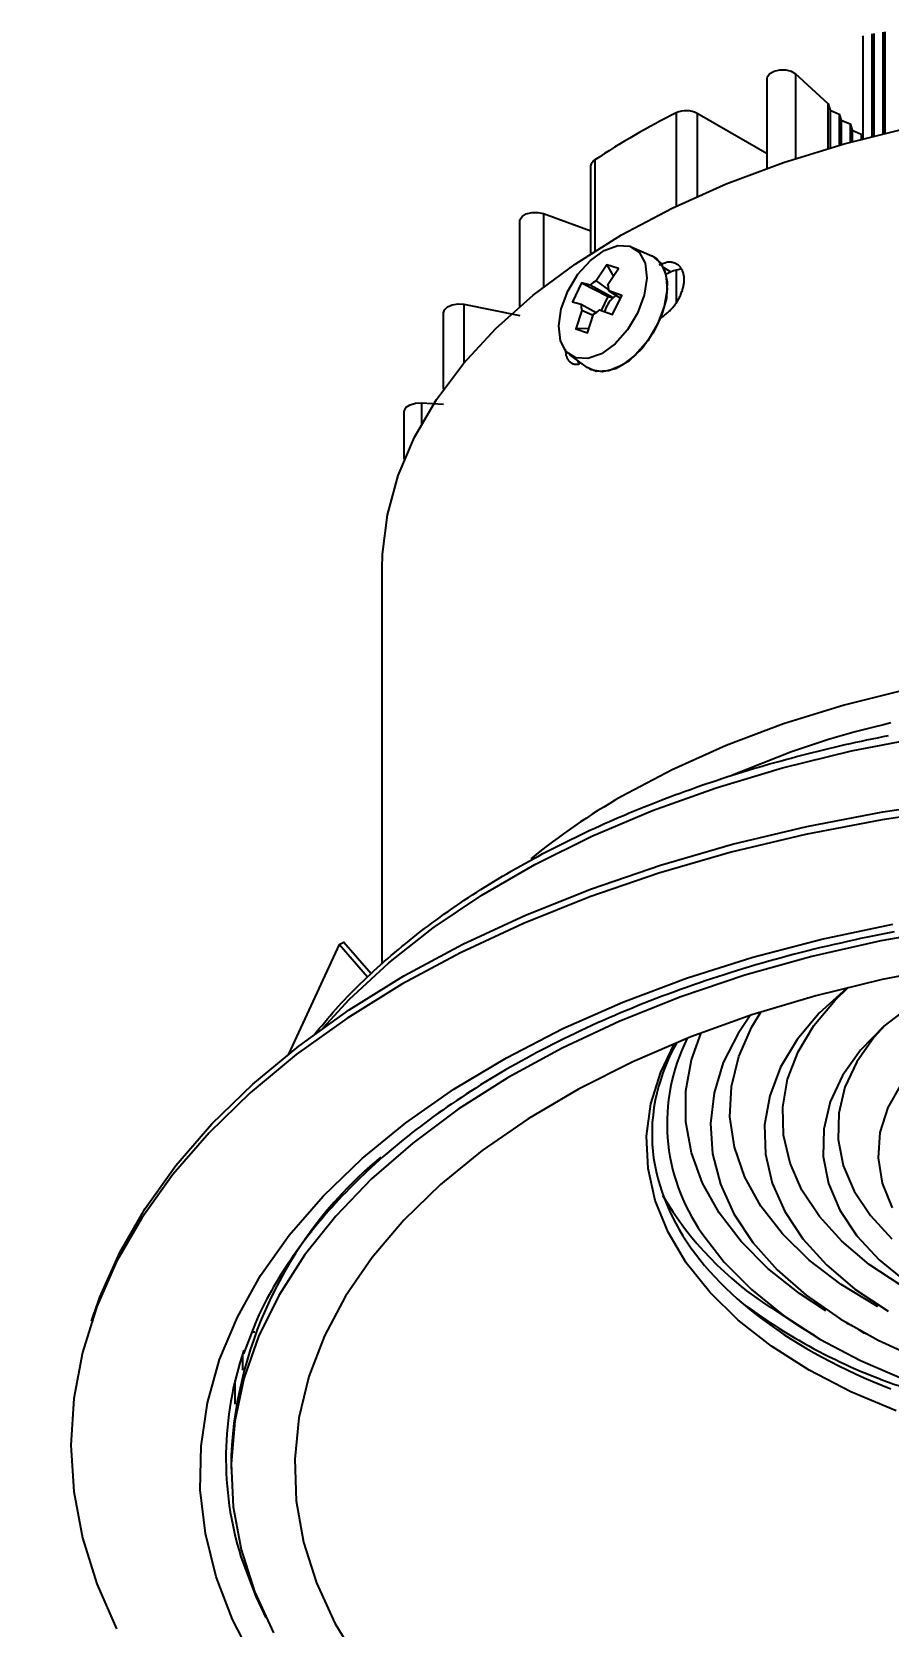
# Model space of a CAD drawing. Header units: millimetres. Extents: x 14 to 828, y 15 to 581.
# Drawn here: x 747.46 to 754.41, y 504.53 to 517.47 of the extents above; entities that cross this region are included whole.
import ezdxf

# ---------------------------------------------------------------- set-up
doc = ezdxf.new("R2010")
doc.units = ezdxf.units.MM
doc.header["$LTSCALE"] = 0.2
doc.layers.get('Defpoints').update_dxf_attribs({"color": 5})
doc.layers.add('1_シンボル', color=2, linetype='Continuous')
doc.layers.add('1_寸法', color=7, linetype='Continuous')
doc.styles.add('Dim', font='simplex.shx', dxfattribs={"width": 0.8, "bigfont": 'extfont2.shx'})
doc.dimstyles.new('1-1', dxfattribs={"dimtxt": 3, "dimasz": 0.75, "dimexe": 0, "dimexo": 1, "dimgap": 0.5, "dimtad": 1, "dimdec": 0, "dimtxsty": 'Dim', "dimblk": 'DOT', "dimcen": 2.5, "dimadec": 0, "dimazin": 0, "dimtfac": 1, "dimtdec": 0, "dimtix": 1, "dimtmove": 2, "dimatfit": 3, "dimldrblk": '引出', "dimfxl": 1, "dimlwd": -1, "dimlwe": -1, "dimarcsym": 0})

# ---------------------------------------------------------------- blocks, each defined once
blk = doc.blocks.new('_Dot')
at = {"color": 0, "linetype": 'ByBlock', "lineweight": -2}
blk.add_line((-0.5, 0), (-1, 0), dxfattribs=at)
at = {"color": 0, "linetype": 'ByBlock', "const_width": 0.5}
blk.add_lwpolyline([(-0.25, 0, 1), (0.25, 0, 1)], format="xyb", close=True, dxfattribs=at)
blk = doc.blocks.new('*D16')
at = {"layer": '1_寸法', "color": 0, "transparency": 16777216}
for p, q in [((766.096, 505.184), (766.096, 486.075)), ((747.833, 504.43), (747.833, 486.075)), ((748.583, 486.075), (765.346, 486.075))]:
    blk.add_line(p, q, dxfattribs=at)
at = {"layer": 'Defpoints', "color": 0, "transparency": 16777216}
for p in [(766.096, 506.184), (747.833, 505.43), (766.096, 486.075)]:
    blk.add_point(p, dxfattribs=at)
at = {"layer": '1_寸法', "color": 0, "transparency": 16777216, "xscale": 0.75, "yscale": 0.75, "zscale": 0.75, "rotation": 180}
blk.add_blockref('_Dot', (747.833, 486.075), dxfattribs=at)
at = {"layer": '1_寸法', "color": 0, "transparency": 16777216, "xscale": 0.75, "yscale": 0.75, "zscale": 0.75}
blk.add_blockref('_Dot', (766.096, 486.075), dxfattribs=at)
at = {"layer": '1_寸法', "color": 0, "transparency": 16777216, "insert": (756.965, 488.075), "char_height": 3, "attachment_point": 5, "style": 'Dim'}
blk.add_mtext('%%C85', dxfattribs=at)
blk = doc.blocks.new('引出')
at = {"color": 0, "linetype": 'ByBlock', "lineweight": -2}
for p, q in [((-3.864, 1.035), (0, 0)), ((0, 0), (-1, 0))]:
    blk.add_line(p, q, dxfattribs=at)

msp = doc.modelspace()

# ---------------------------------------------------------------- linework, layer by layer
at = {"layer": '1_シンボル', "color": 7}
for points in [[(754.204, 517.439), (754.204, 516.603)], [(754.276, 517.453), (754.276, 516.622)], [(754.292, 517.456), (754.292, 516.626)], [(754.365, 517.467), (754.365, 516.644)], [(754.381, 517.47), (754.381, 516.648)], [(753.425, 516.362), (753.425, 517.091), (753.428, 517.107), (753.448, 517.133), (753.483, 517.152), (753.529, 517.162), (753.577, 517.161), (753.622, 517.15), (753.656, 517.129), (753.656, 516.442)], [(753.922, 516.525), (753.922, 516.885), (753.656, 517.129)], [(753.922, 516.885), (753.938, 516.834), (754.01, 516.803), (754.026, 516.752), (754.099, 516.722), (754.099, 516.575)], [(753.938, 516.834), (753.938, 516.529)], [(752.858, 516.808), (752.858, 516.133)], [(754.01, 516.803), (754.01, 516.55)], [(754.026, 516.752), (754.026, 516.555)], [(754.099, 516.722), (754.115, 516.671), (754.188, 516.64), (754.188, 516.599)], [(750.3, 509.902), (750.3, 513.11), (750.303, 513.23), (750.344, 513.55), (750.431, 513.868), (750.563, 514.179), (750.741, 514.484), (750.962, 514.778), (751.225, 515.061), (751.528, 515.331), (751.868, 515.585), (752.245, 515.821), (752.654, 516.038), (753.094, 516.235), (753.56, 516.41), (754.051, 516.562), (754.561, 516.689)], [(754.115, 516.671), (754.115, 516.579)], [(754.188, 516.64), (754.204, 516.59)], [(751.419, 515.239), (751.419, 515.933), (751.42, 515.945), (751.438, 515.971), (751.471, 515.992), (751.516, 516.003), (751.564, 516.004), (751.61, 515.994), (751.61, 515.396)], [(751.61, 515.994), (751.996, 515.854)], [(752.329, 515.723), (752.49, 515.652), (752.492, 515.651), (752.563, 515.593), (752.604, 515.499), (752.614, 515.377), (752.591, 515.239), (752.537, 515.096), (752.457, 514.961), (752.358, 514.847), (752.249, 514.763), (752.14, 514.717), (752.039, 514.713), (751.966, 514.744), (751.824, 514.848)], [(752.506, 515.643), (752.507, 515.643), (752.532, 515.626), (752.589, 515.549), (752.615, 515.44), (752.608, 515.308), (752.569, 515.166), (752.501, 515.026), (752.411, 514.9), (752.306, 514.8), (752.195, 514.734), (752.089, 514.709), (751.997, 514.726), (751.983, 514.733), (751.981, 514.734)], [(752.124, 515.579), (752.178, 515.485)], [(752.549, 515.142), (752.57, 515.154), (752.577, 515.158), (752.584, 515.163), (752.59, 515.167), (752.597, 515.172), (752.604, 515.177), (752.61, 515.183), (752.617, 515.189), (752.623, 515.194), (752.629, 515.2), (752.636, 515.206), (752.642, 515.213), (752.648, 515.219), (752.654, 515.226), (752.66, 515.233), (752.665, 515.239), (752.671, 515.246), (752.676, 515.254), (752.682, 515.261), (752.687, 515.268), (752.692, 515.276), (752.697, 515.283), (752.701, 515.291), (752.706, 515.299), (752.71, 515.306), (752.714, 515.314), (752.718, 515.322), (752.722, 515.33), (752.726, 515.338), (752.729, 515.346), (752.732, 515.354), (752.735, 515.362), (752.738, 515.37), (752.74, 515.378), (752.743, 515.386), (752.745, 515.394), (752.747, 515.402), (752.748, 515.41), (752.75, 515.418), (752.751, 515.425), (752.752, 515.433), (752.752, 515.441), (752.753, 515.448), (752.753, 515.456), (752.753, 515.463), (752.753, 515.47), (752.752, 515.477), (752.752, 515.484), (752.751, 515.491), (752.75, 515.498), (752.748, 515.504), (752.747, 515.511), (752.745, 515.517), (752.743, 515.523), (752.74, 515.529), (752.738, 515.534), (752.735, 515.54), (752.732, 515.545), (752.729, 515.55), (752.725, 515.555), (752.722, 515.56), (752.718, 515.564), (752.714, 515.568), (752.71, 515.572), (752.706, 515.576), (752.701, 515.579), (752.696, 515.582), (752.691, 515.585), (752.686, 515.588), (752.681, 515.59), (752.676, 515.592), (752.67, 515.594), (752.665, 515.596), (752.659, 515.597), (752.653, 515.598), (752.647, 515.599), (752.641, 515.6), (752.635, 515.6), (752.629, 515.6), (752.622, 515.599), (752.616, 515.599), (752.549, 515.577)], [(752.608, 515.505), (752.643, 515.523), (752.585, 515.557)], [(752.643, 515.523), (752.665, 515.532), (752.729, 515.545)], [(751.92, 515.431), (752.137, 515.322), (752.175, 515.31), (751.99, 515.414), (751.92, 515.431), (751.846, 515.278), (751.916, 515.26), (752.037, 515.192)], [(752.688, 515.537), (752.688, 515.27)], [(752.082, 515.207), (752.137, 515.322)], [(750.799, 514.568), (750.799, 515.19), (750.806, 515.214), (750.831, 515.238), (750.87, 515.255), (750.917, 515.262), (750.965, 515.258), (750.965, 514.783)], [(750.965, 515.258), (751.419, 515.167)], [(751.98, 515.062), (751.872, 515.058)], [(751.788, 514.893), (751.791, 514.857), (751.792, 514.851), (751.793, 514.845), (751.795, 514.839), (751.797, 514.833), (751.799, 514.828), (751.801, 514.823), (751.804, 514.818), (751.806, 514.813), (751.809, 514.809), (751.812, 514.805), (751.815, 514.801), (751.819, 514.797), (751.822, 514.794), (751.826, 514.791), (751.83, 514.788), (751.834, 514.785), (751.838, 514.783), (751.842, 514.78), (751.846, 514.778), (751.851, 514.776), (751.855, 514.775), (751.86, 514.773), (751.864, 514.772), (751.869, 514.771), (751.874, 514.771), (751.88, 514.771), (751.885, 514.771), (751.89, 514.772), (751.896, 514.773), (751.901, 514.775), (751.909, 514.779)], [(751.886, 514.803), (751.897, 514.776)], [(750.481, 514.001), (750.481, 514.387), (750.482, 514.395), (750.497, 514.422), (750.529, 514.443), (750.572, 514.456), (750.62, 514.459), (750.62, 514.287)], [(750.62, 514.459), (750.799, 514.447)], [(754.43, 511.86), (754.37, 511.845), (754.293, 511.826), (754.216, 511.806), (754.14, 511.786), (754.065, 511.765), (753.99, 511.743), (753.915, 511.721), (753.842, 511.698), (753.769, 511.674), (753.696, 511.65), (753.625, 511.625), (753.144, 511.435)], [(749.747, 509.325), (749.769, 509.352), (749.791, 509.378), (749.813, 509.404), (749.835, 509.43), (749.857, 509.456), (749.88, 509.482), (749.902, 509.508), (749.925, 509.534), (749.948, 509.56), (749.972, 509.586), (749.996, 509.612), (750.021, 509.639), (750.047, 509.665), (750.073, 509.691), (750.099, 509.717), (750.125, 509.743), (750.152, 509.769), (750.179, 509.795), (750.206, 509.82), (750.234, 509.846), (750.261, 509.871), (750.289, 509.896), (750.317, 509.921), (750.346, 509.946), (750.375, 509.971), (750.404, 509.996), (750.433, 510.02), (750.462, 510.045), (750.492, 510.069), (750.522, 510.093), (750.552, 510.117), (750.583, 510.141), (750.613, 510.165), (750.644, 510.189), (750.676, 510.213), (750.707, 510.236), (750.739, 510.259), (750.771, 510.283), (750.803, 510.306), (750.836, 510.329), (750.868, 510.351), (750.901, 510.374), (750.934, 510.397), (750.968, 510.419), (751.001, 510.441), (751.035, 510.463), (751.069, 510.485), (751.103, 510.507), (751.138, 510.529), (751.173, 510.55), (751.208, 510.572), (751.243, 510.593), (751.278, 510.614), (751.314, 510.635), (751.349, 510.656), (751.385, 510.677), (751.422, 510.697), (751.458, 510.718), (751.495, 510.738), (751.532, 510.758), (751.569, 510.778), (751.606, 510.798), (751.643, 510.818), (751.681, 510.837), (751.719, 510.856), (751.757, 510.876), (751.795, 510.895), (751.833, 510.914), (751.872, 510.932), (751.911, 510.951), (751.949, 510.97), (751.988, 510.988), (752.028, 511.006), (752.067, 511.024), (752.106, 511.042), (752.146, 511.059), (752.186, 511.077), (752.226, 511.094), (752.267, 511.111), (752.307, 511.129), (752.348, 511.145), (752.388, 511.162), (752.429, 511.179), (752.47, 511.195), (752.511, 511.211), (752.552, 511.227), (752.594, 511.243), (752.635, 511.259), (752.677, 511.275), (752.719, 511.29), (752.761, 511.305), (752.803, 511.32), (752.845, 511.335), (752.887, 511.35), (752.929, 511.364), (752.972, 511.379), (753.014, 511.393), (753.057, 511.407), (753.1, 511.421), (753.143, 511.435), (753.186, 511.448), (753.229, 511.461), (753.272, 511.475), (753.315, 511.488), (753.358, 511.5), (753.402, 511.513), (753.445, 511.526), (753.489, 511.538), (753.533, 511.55), (753.577, 511.562), (753.62, 511.574), (753.664, 511.586), (753.707, 511.597), (753.751, 511.608), (753.795, 511.62), (753.839, 511.63), (753.883, 511.641), (753.927, 511.652), (753.972, 511.662), (754.016, 511.673), (754.06, 511.683), (754.103, 511.693), (754.147, 511.702), (754.191, 511.712), (754.235, 511.721), (754.279, 511.73), (754.323, 511.739), (754.368, 511.748), (754.412, 511.757)], [(749.823, 509.384), (750.034, 509.613), (750.355, 509.911), (750.714, 510.195), (751.111, 510.462), (751.541, 510.71), (752.003, 510.939), (752.495, 511.147), (753.012, 511.332), (753.552, 511.494), (754.112, 511.632), (754.689, 511.744)], [(754.993, 511.166), (754.359, 511.072), (753.738, 510.953), (753.133, 510.809), (752.548, 510.64), (751.986, 510.447), (751.448, 510.231), (750.938, 509.994), (750.46, 509.737), (750.014, 509.46), (749.603, 509.166), (749.23, 508.856), (748.896, 508.531), (748.603, 508.193), (748.353, 507.844), (748.146, 507.486), (747.984, 507.12), (747.868, 506.748), (747.798, 506.373), (747.775, 505.995), (747.798, 505.618), (747.868, 505.242), (747.984, 504.87), (748.146, 504.504)], [(747.968, 507.079), (748.01, 507.196), (748.171, 507.561), (748.377, 507.918), (748.627, 508.266), (748.919, 508.603), (749.252, 508.927), (749.624, 509.236), (750.033, 509.529), (750.478, 509.805), (750.956, 510.062), (751.464, 510.298), (752, 510.513), (752.561, 510.705), (753.144, 510.874), (753.747, 511.018), (754.366, 511.137), (754.998, 511.23)], [(749.263, 504.24), (749.086, 504.58), (748.953, 504.926), (748.866, 505.278), (748.825, 505.632), (748.831, 505.986), (748.883, 506.34), (748.982, 506.69), (749.126, 507.035), (749.315, 507.372), (749.547, 507.701), (749.822, 508.018), (750.138, 508.322), (750.492, 508.612), (750.884, 508.886), (751.31, 509.141), (751.768, 509.377), (752.256, 509.593), (752.771, 509.786), (753.31, 509.957), (753.87, 510.103), (754.447, 510.225)], [(754.926, 510.191), (754.35, 510.09), (753.789, 509.962), (753.246, 509.811), (752.726, 509.636), (752.23, 509.438), (751.761, 509.219), (751.323, 508.98), (750.918, 508.723), (750.549, 508.448), (750.216, 508.158), (749.924, 507.854), (749.672, 507.538), (749.463, 507.211), (749.298, 506.877), (749.178, 506.536), (749.104, 506.191), (749.075, 505.843), (749.093, 505.495), (749.156, 505.149), (749.266, 504.807), (749.42, 504.471)], [(754.458, 510.163), (754.403, 510.152), (754.348, 510.141), (754.294, 510.13), (754.24, 510.119), (754.185, 510.108), (754.131, 510.096), (754.078, 510.084), (754.024, 510.072), (753.97, 510.06), (753.916, 510.048), (753.863, 510.035), (753.809, 510.022), (753.756, 510.008), (753.702, 509.995), (753.649, 509.981), (753.596, 509.967), (753.544, 509.953), (753.491, 509.938), (753.439, 509.924), (753.386, 509.909), (753.334, 509.894), (753.282, 509.878), (753.23, 509.863), (753.178, 509.847), (753.127, 509.831), (753.076, 509.815), (753.025, 509.798), (752.974, 509.781), (752.923, 509.764), (752.873, 509.747), (752.822, 509.73), (752.772, 509.712), (752.722, 509.694), (752.673, 509.676), (752.624, 509.658), (752.574, 509.64), (752.525, 509.621), (752.477, 509.602), (752.428, 509.583), (752.38, 509.564), (752.332, 509.544), (752.284, 509.525), (752.237, 509.505), (752.19, 509.485), (752.143, 509.464), (752.096, 509.444), (752.05, 509.423), (752.003, 509.402), (751.957, 509.381), (751.912, 509.36), (751.867, 509.338), (751.821, 509.317), (751.777, 509.295), (751.732, 509.273), (751.688, 509.251), (751.644, 509.228), (751.6, 509.205), (751.557, 509.183), (751.514, 509.16), (751.471, 509.136), (751.429, 509.113), (751.387, 509.09), (751.345, 509.066), (751.303, 509.042), (751.262, 509.018), (751.221, 508.994), (751.181, 508.969), (751.14, 508.945), (751.1, 508.92), (751.061, 508.895), (751.022, 508.87), (750.983, 508.845), (750.944, 508.819), (750.906, 508.794), (750.868, 508.768), (750.83, 508.742), (750.793, 508.716), (750.756, 508.69), (750.719, 508.664), (750.683, 508.637), (750.647, 508.61), (750.612, 508.584), (750.576, 508.557), (750.542, 508.53), (750.507, 508.502), (750.473, 508.475), (750.439, 508.447), (750.406, 508.42), (750.373, 508.392), (750.34, 508.364), (750.308, 508.336), (750.276, 508.308), (750.244, 508.279), (750.213, 508.251), (750.182, 508.222), (750.152, 508.194), (750.122, 508.165), (750.092, 508.136), (750.063, 508.107), (750.034, 508.077), (750.005, 508.048), (749.977, 508.019), (749.949, 507.989), (749.922, 507.959), (749.895, 507.929), (749.868, 507.9), (749.842, 507.87), (749.816, 507.839), (749.791, 507.809), (749.766, 507.779), (749.741, 507.748), (749.717, 507.718), (749.693, 507.687), (749.67, 507.656), (749.647, 507.625), (749.624, 507.595), (749.602, 507.564), (749.58, 507.532), (749.559, 507.501), (749.538, 507.47), (749.517, 507.438), (749.497, 507.407), (749.477, 507.375), (749.458, 507.343), (749.439, 507.312), (749.42, 507.28), (749.402, 507.248), (749.384, 507.216), (749.366, 507.183), (749.349, 507.151), (749.333, 507.119), (749.317, 507.087), (749.301, 507.054), (749.286, 507.022), (749.272, 506.989), (749.175, 506.736)], [(749.953, 510.06), (749.541, 509.171)], [(750.182, 509.794), (749.953, 510.06), (749.99, 510.08), (750.211, 509.824)], [(754.914, 509.881), (754.359, 509.775), (753.82, 509.644), (753.301, 509.488), (752.806, 509.31), (752.336, 509.109), (751.895, 508.887), (751.486, 508.646), (751.112, 508.387), (750.775, 508.111), (750.476, 507.821), (750.219, 507.518), (750.004, 507.205), (749.833, 506.882), (749.707, 506.553), (749.626, 506.218), (749.592, 505.882), (749.604, 505.544), (749.663, 505.208), (749.767, 504.877), (749.917, 504.55), (750.112, 504.232)], [(754.078, 509.71), (754.069, 509.703), (753.848, 509.502), (753.67, 509.288), (753.535, 509.064), (753.447, 508.832), (753.406, 508.595), (753.413, 508.358), (753.467, 508.122), (753.569, 507.892), (753.716, 507.67), (753.907, 507.46), (754.138, 507.263), (754.408, 507.084)], [(754.846, 507.118), (754.805, 507.137), (754.513, 507.291), (754.255, 507.463), (754.033, 507.651), (753.85, 507.853), (753.709, 508.065), (753.612, 508.286), (753.559, 508.512), (753.553, 508.739), (753.592, 508.966), (753.677, 509.188), (753.806, 509.403), (753.977, 509.608), (754.083, 509.711)], [(753.289, 509.485), (753.191, 509.339), (753.07, 509.101), (752.995, 508.856), (752.966, 508.608), (752.983, 508.36), (753.047, 508.114), (753.157, 507.873), (753.31, 507.641), (753.507, 507.42), (753.744, 507.213), (754.018, 507.021), (754.326, 506.848), (754.666, 506.695)], [(754.324, 507.119), (754.321, 507.121), (754.026, 507.3), (753.768, 507.498), (753.55, 507.711), (753.375, 507.936), (753.245, 508.172), (753.161, 508.414), (753.124, 508.66), (753.136, 508.907), (753.195, 509.152), (753.302, 509.392), (753.375, 509.512)], [(754.602, 509.574), (754.373, 509.396), (754.183, 509.203), (754.038, 508.997), (753.938, 508.782), (753.885, 508.562), (753.881, 508.34), (753.925, 508.119), (754.016, 507.904), (754.154, 507.696), (754.335, 507.5), (754.558, 507.319)], [(753.902, 507.087), (753.69, 507.227), (753.433, 507.431), (753.214, 507.65), (753.037, 507.881), (752.902, 508.122), (752.811, 508.369), (752.766, 508.62), (752.767, 508.873), (752.813, 509.124), (752.891, 509.343)], [(754.384, 509.406), (754.293, 509.306), (754.153, 509.109), (754.057, 508.903), (754.007, 508.691), (754.002, 508.478), (754.044, 508.266), (754.132, 508.059), (754.264, 507.86), (754.439, 507.671)], [(754.473, 506.274), (754.106, 506.429), (753.768, 506.605), (753.462, 506.8), (753.192, 507.011), (752.96, 507.238), (752.77, 507.476), (752.622, 507.725), (752.518, 507.981), (752.46, 508.242), (752.448, 508.504), (752.482, 508.766), (752.562, 509.025), (752.674, 509.257)], [(752.694, 509.264), (752.676, 509.235), (752.647, 509.182), (752.622, 509.128), (752.6, 509.073), (752.58, 509.019), (752.562, 508.963), (752.545, 508.907), (752.531, 508.852), (752.518, 508.796), (752.507, 508.736), (752.5, 508.676), (752.494, 508.615), (752.492, 508.555), (752.492, 508.498), (752.494, 508.44), (752.499, 508.383), (752.505, 508.325), (752.514, 508.271), (752.525, 508.216), (752.539, 508.161), (752.554, 508.106), (752.571, 508.054), (752.59, 508.001), (752.611, 507.949), (752.634, 507.897), (752.659, 507.846), (752.685, 507.796), (752.713, 507.746), (752.743, 507.696), (752.775, 507.647), (752.808, 507.598), (752.844, 507.55), (752.881, 507.502), (752.919, 507.455), (752.959, 507.409), (753.001, 507.363), (753.044, 507.317), (753.089, 507.272), (753.136, 507.228), (753.184, 507.184), (753.234, 507.141), (753.285, 507.098), (753.337, 507.056), (753.391, 507.015), (753.447, 506.974), (753.504, 506.934), (753.562, 506.895), (753.622, 506.856), (753.683, 506.818), (753.745, 506.781), (753.809, 506.744), (753.874, 506.709), (753.94, 506.674), (754.007, 506.64), (754.075, 506.606), (754.144, 506.574), (754.214, 506.542), (754.285, 506.512), (754.357, 506.482), (754.43, 506.453)], [(754.517, 508.932), (754.406, 508.736), (754.342, 508.533), (754.326, 508.328), (754.359, 508.122), (754.44, 507.922)], [(749.728, 507.723), (749.728, 507.726)], [(747.943, 507.003), (747.967, 507.075)], [(753.81, 506.887), (753.701, 506.951), (753.46, 507.113)], [(749.269, 506.913), (749.243, 506.913)], [(754.072, 506.986), (754.067, 506.989)], [(754.082, 506.981), (754.076, 506.984)], [(754.092, 506.975), (754.085, 506.979)], [(754.101, 506.97), (754.096, 506.973)], [(754.111, 506.964), (754.105, 506.967)], [(754.227, 506.9), (754.226, 506.9), (754.226, 506.9), (754.226, 506.9), (754.226, 506.9), (754.223, 506.901), (754.215, 506.906), (754.184, 506.923), (754.172, 506.93), (754.171, 506.931), (754.17, 506.931), (754.17, 506.931), (754.17, 506.931), (754.17, 506.931), (754.17, 506.931), (754.17, 506.931), (754.17, 506.931)], [(749.167, 506.732), (749.167, 506.605)], [(749.108, 506.328), (749.108, 506.523)]]:
    msp.add_lwpolyline(points, dxfattribs=at)
for points in [[(752.688, 516.812, 0.031181), (752.027, 516.43)], [(753.425, 516.481), (752.858, 516.808, 0.231161), (752.688, 516.812), (752.688, 516.054)], [(751.996, 515.669), (751.996, 516.383, -0.253711), (752.027, 516.43), (752.027, 515.689)], [(752.14, 515.367, 0.107272), (752.134, 515.418), (752.22, 515.548), (752.124, 515.579), (752.038, 515.448), (752.139, 515.375)], [(752.038, 515.448, 0.083314), (751.99, 515.414)], [(752.014, 515.168), (751.922, 515.209), (751.872, 515.058), (751.968, 515.027), (752.018, 515.178, 0.083314), (752.066, 515.213), (752.171, 515.175), (752.246, 515.329), (752.14, 515.367), (752.236, 515.309)], [(752.202, 515.33, 0.052236), (752.175, 515.31, 0.144427), (752.107, 515.197)], [(751.916, 515.26, 0.10727), (751.922, 515.209)], [(761.33, 511.429), (760.901, 511.629), (760.441, 511.809), (759.957, 511.967), (759.451, 512.101), (758.928, 512.209), (758.39, 512.293), (757.843, 512.349), (757.289, 512.38), (756.733, 512.383), (756.178, 512.359), (755.629, 512.309), (755.088, 512.233), (754.561, 512.13), (754.051, 512.003), (753.56, 511.851), (753.094, 511.676), (752.654, 511.479), (752.245, 511.262, 0.041789), (751.508, 510.756)], [(752.778, 509.299, 0.277846), (752.897, 507.717), (753.077, 507.481), (753.299, 507.258), (753.559, 507.049), (753.855, 506.857), (754.184, 506.683), (754.542, 506.529)], [(750.29, 508.335, 0.210842), (749.075, 505.911), (749.075, 505.802)], [(752.578, 508.024, 0.118073), (753.455, 507.111)], [(753.208, 507.161, 0.081343), (754.545, 506.461)], [(749.179, 506.767, 0.159382), (749.155, 505.088), (749.276, 504.766), (749.358, 504.594)]]:
    msp.add_lwpolyline(points, format="xyb", dxfattribs=at)
msp.add_lwpolyline([(752.375, 515.187), (752.293, 515.051), (752.192, 514.938), (752.081, 514.857), (751.971, 514.818), (751.873, 514.823), (751.796, 514.873), (751.748, 514.962), (751.734, 515.082), (751.755, 515.222), (751.809, 515.366), (751.89, 515.502), (751.991, 515.615), (752.103, 515.696), (752.213, 515.735), (752.311, 515.73), (752.388, 515.68), (752.435, 515.591), (752.45, 515.471), (752.429, 515.332)], close=True, dxfattribs=at)

# ---------------------------------------------------------------- dimensions: what is measured, and where the dimension line sits
at = {"layer": '1_寸法'}
dim = msp.add_linear_dim(base=(766.096, 486.075), p1=(747.833, 505.43), p2=(766.096, 506.184), text='%%C85', dimstyle='1-1', dxfattribs=at)
dim.commit()
dim.dimension.update_dxf_attribs({"geometry": '*D16', "text_midpoint": (756.965, 488.075)})

doc.saveas('drawing.dxf')
